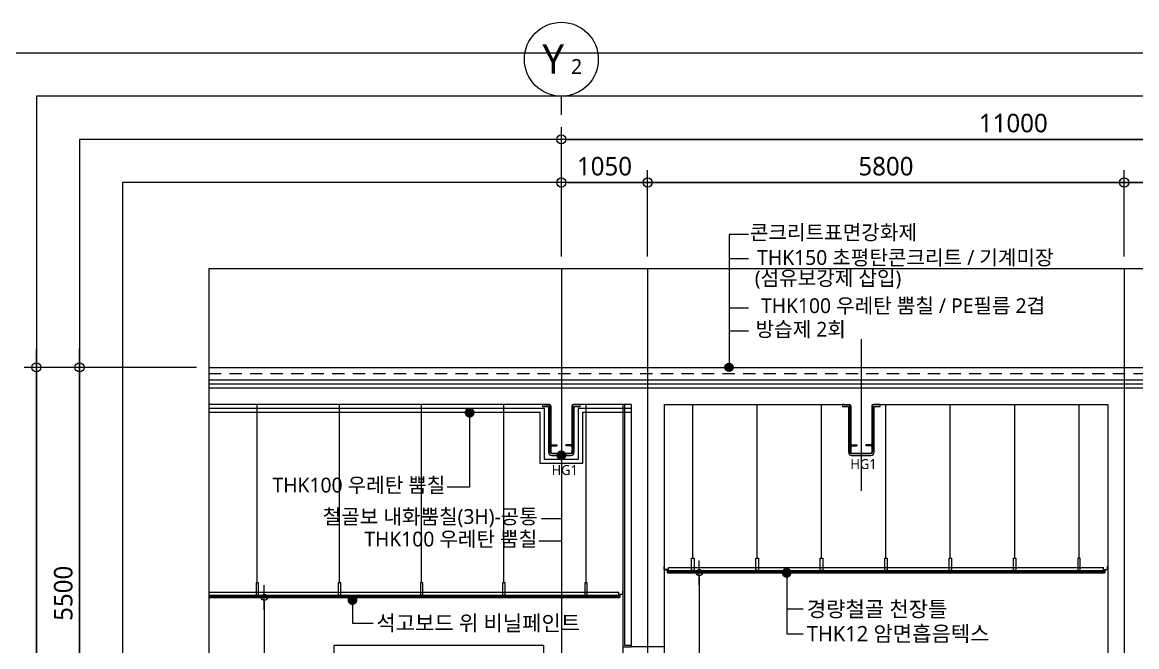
# Model space of a CAD drawing. Header units: millimetres. Extents: x -26983 to 60590, y 825 to 42375.
# Drawn here: x 2379 to 15941, y 14375 to 21975 of the extents above; entities that cross this region are included whole.
import ezdxf
from ezdxf.enums import TextEntityAlignment as Align

# ---------------------------------------------------------------- set-up
doc = ezdxf.new("R2010")
doc.units = ezdxf.units.MM
doc.header["$LTSCALE"] = 100
doc.header["$MEASUREMENT"] = 0
doc.header["$PDSIZE"] = -10
doc.linetypes.add('CEN', pattern=[62, 60, -1, 0, -1])
doc.linetypes.add('HID', pattern=[2.5, 1.5, -1])
doc.layers.get('0').update_dxf_attribs({"linetype": 'CONTINUOUS'})
doc.layers.get('Defpoints').update_dxf_attribs({"color": 171, "linetype": 'CONTINUOUS'})
for name, color, linetype in [('CEN(ST)', 1, 'CEN'), ('CON', 2, 'CONTINUOUS'), ('FIN', 8, 'CONTINUOUS'), ('FIN-2', 9, 'CONTINUOUS'), ('HAN', 9, 'CONTINUOUS'), ('HF', 3, 'CONTINUOUS'), ('INS', 251, 'BATTING'), ('LED', 7, 'CONTINUOUS'), ('NDIM', 7, 'CONTINUOUS'), ('SYM', 7, 'CONTINUOUS'), ('SYM(AXIS)', 7, 'CONTINUOUS'), ('TEXT(AXIS)', 2, 'CONTINUOUS'), ('TEXT(MIN)', 7, 'CONTINUOUS'), ('TEXT(노트)', 7, 'CONTINUOUS'), ('TITLE', 7, 'CONTINUOUS'), ('WAL-석고보드', 7, 'CONTINUOUS'), ('wire-meshes', 1, 'CONTINUOUS')]:
    doc.layers.add(name, color=color, linetype=linetype)
doc.styles.add('CGS', font='cgse', dxfattribs={"bigfont": 'cgs'})
doc.styles.add('나눔바른고딕', font='NanumBarunGothic.ttf')
doc.linetypes.add('BATTING', pattern='A,0.0001,-0.1,[134,ltypeshp.shx,S=0.1,R=0,X=-0.1,Y=0],-0.2,[134,ltypeshp.shx,S=0.1,R=180,X=0.1,Y=0],-0.1', length=0.4001)
doc.dimstyles.new('NDIM 1200', dxfattribs={"dimscale": 75, "dimtxt": 3, "dimasz": 1, "dimexe": 2, "dimexo": 2, "dimgap": 1, "dimtad": 1, "dimdec": 0, "dimdsep": 46, "dimtxsty": 'CGS', "dimblk": 'DOT0', "dimcen": 1, "dimdle": 8, "dimclrd": 256, "dimclre": 256, "dimclrt": 256, "dimadec": 0, "dimazin": 0, "dimtfac": 1, "dimtdec": 0, "dimtix": 1, "dimtmove": 2, "dimatfit": 3, "dimldrblk": 'DOT0', "dimfxl": 1, "dimtolj": 1, "dimtzin": 0, "dimlwd": -1, "dimlwe": -1, "dimarcsym": 0})

# ---------------------------------------------------------------- blocks, each defined once
blk = doc.blocks.new('A$C2F20087E')
at = {"layer": 'SYM(AXIS)'}
blk.add_line((600, 0), (600, 300), dxfattribs=at)
blk.add_circle((600, 900), 600, dxfattribs=at)
blk = doc.blocks.new('DOT0')
blk.add_line((-3, 0), (3, 0))
at = {"color": 6}
blk.add_circle((0, 0), 0.75, dxfattribs=at)
blk = doc.blocks.new('*D220')
at = {"layer": 'Defpoints', "color": 0, "ltscale": 0.4, "transparency": 16777216}
for p in [(15789, 20025), (9989, 18975), (15789, 18975)]:
    blk.add_point(p, dxfattribs=at)
at = {"layer": 'NDIM', "ltscale": 0.4, "transparency": 16777216}
for p, q in [((9989, 19125), (9989, 20175)), ((15789, 19125), (15789, 20175)), ((10064, 20025), (15714, 20025))]:
    blk.add_line(p, q, dxfattribs=at)
at = {"layer": 'NDIM', "ltscale": 0.4, "transparency": 16777216, "xscale": 75, "yscale": 75, "zscale": 75, "rotation": 180}
blk.add_blockref('DOT0', (9989, 20025), dxfattribs=at)
at = {"layer": 'NDIM', "ltscale": 0.4, "transparency": 16777216, "xscale": 75, "yscale": 75, "zscale": 75}
blk.add_blockref('DOT0', (15789, 20025), dxfattribs=at)
at = {"layer": 'NDIM', "ltscale": 0.4, "transparency": 16777216, "insert": (12889, 20222), "char_height": 225, "attachment_point": 5, "style": '나눔바른고딕'}
blk.add_mtext('\\A1;5800', dxfattribs=at)
blk = doc.blocks.new('*D221')
at = {"layer": 'Defpoints', "color": 0, "ltscale": 0.4, "transparency": 16777216}
for p in [(9989, 20025), (8939, 18975), (9989, 18975)]:
    blk.add_point(p, dxfattribs=at)
at = {"layer": 'NDIM', "ltscale": 0.4, "transparency": 16777216}
for p, q in [((8939, 19125), (8939, 20175)), ((9989, 19125), (9989, 20175)), ((9014, 20025), (9914, 20025))]:
    blk.add_line(p, q, dxfattribs=at)
at = {"layer": 'NDIM', "ltscale": 0.4, "transparency": 16777216, "xscale": 75, "yscale": 75, "zscale": 75, "rotation": 180}
blk.add_blockref('DOT0', (8939, 20025), dxfattribs=at)
at = {"layer": 'NDIM', "ltscale": 0.4, "transparency": 16777216, "xscale": 75, "yscale": 75, "zscale": 75}
blk.add_blockref('DOT0', (9989, 20025), dxfattribs=at)
at = {"layer": 'NDIM', "ltscale": 0.4, "transparency": 16777216, "insert": (9464, 20222), "char_height": 225, "attachment_point": 5, "style": '나눔바른고딕'}
blk.add_mtext('\\A1;1050', dxfattribs=at)
blk = doc.blocks.new('*D222')
at = {"layer": 'Defpoints', "color": 0, "ltscale": 0.4, "transparency": 16777216}
for p in [(19039, 20025), (15789, 18975), (19039, 18975)]:
    blk.add_point(p, dxfattribs=at)
at = {"layer": 'NDIM', "ltscale": 0.4, "transparency": 16777216}
for p, q in [((15789, 19125), (15789, 20175)), ((19039, 19125), (19039, 20175)), ((15864, 20025), (18964, 20025))]:
    blk.add_line(p, q, dxfattribs=at)
at = {"layer": 'NDIM', "ltscale": 0.4, "transparency": 16777216, "xscale": 75, "yscale": 75, "zscale": 75, "rotation": 180}
blk.add_blockref('DOT0', (15789, 20025), dxfattribs=at)
at = {"layer": 'NDIM', "ltscale": 0.4, "transparency": 16777216, "xscale": 75, "yscale": 75, "zscale": 75}
blk.add_blockref('DOT0', (19039, 20025), dxfattribs=at)
at = {"layer": 'NDIM', "ltscale": 0.4, "transparency": 16777216, "insert": (17414, 20222), "char_height": 225, "attachment_point": 5, "style": '나눔바른고딕'}
blk.add_mtext('\\A1;3250', dxfattribs=at)
blk = doc.blocks.new('*D223')
at = {"layer": 'Defpoints', "color": 0, "ltscale": 0.4, "transparency": 16777216}
for p in [(19939, 20550), (8939, 18975), (19939, 18975)]:
    blk.add_point(p, dxfattribs=at)
at = {"layer": 'NDIM', "ltscale": 0.4, "transparency": 16777216}
for p, q in [((8939, 19125), (8939, 20700)), ((19939, 19125), (19939, 20700)), ((9014, 20550), (19864, 20550))]:
    blk.add_line(p, q, dxfattribs=at)
at = {"layer": 'NDIM', "ltscale": 0.4, "transparency": 16777216, "xscale": 75, "yscale": 75, "zscale": 75, "rotation": 180}
blk.add_blockref('DOT0', (8939, 20550), dxfattribs=at)
at = {"layer": 'NDIM', "ltscale": 0.4, "transparency": 16777216, "xscale": 75, "yscale": 75, "zscale": 75}
blk.add_blockref('DOT0', (19939, 20550), dxfattribs=at)
at = {"layer": 'NDIM', "ltscale": 0.4, "transparency": 16777216, "insert": (14439, 20747), "char_height": 225, "attachment_point": 5, "style": '나눔바른고딕'}
blk.add_mtext('\\A1;11000', dxfattribs=at)
blk = doc.blocks.new('*D281')
at = {"layer": 'Defpoints', "color": 0, "ltscale": 0.4, "transparency": 16777216}
for p in [(10930, 15275), (10617, 12275), (10930, 12275)]:
    blk.add_point(p, dxfattribs=at)
at = {"layer": 'NDIM', "ltscale": 0.4, "transparency": 16777216}
for p, q in [((10830, 15275), (10517, 15275)), ((10617, 15225), (10617, 12325)), ((10830, 12275), (10517, 12275))]:
    blk.add_line(p, q, dxfattribs=at)
at = {"layer": 'NDIM', "ltscale": 0.4, "transparency": 16777216, "xscale": 50, "yscale": 50, "zscale": 50}
for p, rotation in [((10617, 15275), 90), ((10617, 12275), 270)]:
    blk.add_blockref('DOT0', p, dxfattribs=dict(at, rotation=rotation))
at = {"layer": 'NDIM', "ltscale": 0.4, "transparency": 16777216, "insert": (10485, 13775), "char_height": 150, "attachment_point": 5, "rotation": 90, "style": '나눔바른고딕'}
blk.add_mtext('\\A1;CH:3000', dxfattribs=at)
blk = doc.blocks.new('*D280')
at = {"layer": 'Defpoints', "color": 0, "ltscale": 0.4, "transparency": 16777216}
for p in [(5656, 14975), (5323, 12275), (5656, 12275)]:
    blk.add_point(p, dxfattribs=at)
at = {"layer": 'NDIM', "ltscale": 0.4, "transparency": 16777216}
for p, q in [((5556, 14975), (5223, 14975)), ((5323, 14925), (5323, 12325)), ((5556, 12275), (5223, 12275))]:
    blk.add_line(p, q, dxfattribs=at)
at = {"layer": 'NDIM', "ltscale": 0.4, "transparency": 16777216, "xscale": 50, "yscale": 50, "zscale": 50}
for p, rotation in [((5323, 14975), 90), ((5323, 12275), 270)]:
    blk.add_blockref('DOT0', p, dxfattribs=dict(at, rotation=rotation))
at = {"layer": 'NDIM', "ltscale": 0.4, "transparency": 16777216, "insert": (5192, 13625), "char_height": 150, "attachment_point": 5, "rotation": 90, "style": '나눔바른고딕'}
blk.add_mtext('\\A1;CH:2700', dxfattribs=at)
blk = doc.blocks.new('*D277')
at = {"layer": 'Defpoints', "color": 0, "ltscale": 0.4, "transparency": 16777216}
for p in [(2550, 17775), (4650, 17775), (4650, 5175)]:
    blk.add_point(p, dxfattribs=at)
at = {"layer": 'NDIM', "ltscale": 0.4, "transparency": 16777216}
for p, q in [((4500, 17775), (2400, 17775)), ((2550, 5250), (2550, 17700)), ((4500, 5175), (2400, 5175))]:
    blk.add_line(p, q, dxfattribs=at)
at = {"layer": 'NDIM', "ltscale": 0.4, "transparency": 16777216, "xscale": 75, "yscale": 75, "zscale": 75}
for p, rotation in [((2550, 17775), 90), ((2550, 5175), 270)]:
    blk.add_blockref('DOT0', p, dxfattribs=dict(at, rotation=rotation))
at = {"layer": 'NDIM', "ltscale": 0.4, "transparency": 16777216, "insert": (2353, 11475), "char_height": 225, "attachment_point": 5, "rotation": 90, "style": '나눔바른고딕'}
blk.add_mtext('\\A1;12600', dxfattribs=at)
blk = doc.blocks.new('*D279')
at = {"layer": 'Defpoints', "color": 0, "ltscale": 0.4, "transparency": 16777216}
for p in [(3075, 17775), (4650, 17775), (4650, 12275)]:
    blk.add_point(p, dxfattribs=at)
at = {"layer": 'NDIM', "ltscale": 0.4, "transparency": 16777216}
for p, q in [((4500, 17775), (2925, 17775)), ((3075, 12350), (3075, 17700)), ((4500, 12275), (2925, 12275))]:
    blk.add_line(p, q, dxfattribs=at)
at = {"layer": 'NDIM', "ltscale": 0.4, "transparency": 16777216, "xscale": 75, "yscale": 75, "zscale": 75}
for p, rotation in [((3075, 17775), 90), ((3075, 12275), 270)]:
    blk.add_blockref('DOT0', p, dxfattribs=dict(at, rotation=rotation))
at = {"layer": 'NDIM', "ltscale": 0.4, "transparency": 16777216, "insert": (2878, 15025), "char_height": 225, "attachment_point": 5, "rotation": 90, "style": '나눔바른고딕'}
blk.add_mtext('\\A1;5500', dxfattribs=at)
blk = doc.blocks.new('A$C51E23882')
at = {"layer": 'TITLE'}
blk.add_lwpolyline([(8500, 0), (0, 0), (0, 5200), (8500, 5200)], close=True, dxfattribs=at)
for points in [[(8500, 3200), (0, 3200)], [(3300, 3200), (3300, 0)], [(5300, 3200), (5300, 0)], [(3300, 1600), (8500, 1600)]]:
    blk.add_lwpolyline(points, dxfattribs=at)
at = {"layer": 'TITLE', "style": '나눔바른고딕'}
for s, p in [('F.L', (4352, 2378)), ('S.L', (4352, 778))]:
    blk.add_text(s, height=800, dxfattribs=at).set_placement(p, align=Align.MIDDLE)
blk = doc.blocks.new('*U73')
at = {"layer": 'Defpoints'}
blk.add_point((0, 0), dxfattribs=at)
at = {"layer": 'HF'}
for p, q in [((-209, 0), (-147, 0)), ((-209, 0), (-209, -6)), ((209, 0), (147, 0)), ((209, 0), (209, -6)), ((-209, -6), (-147, -6)), ((-135, -18), (-135, -482)), ((-129, -18), (-129, -482)), ((129, -18), (129, -482)), ((135, -18), (135, -482)), ((209, -6), (147, -6)), ((-135, -518), (-135, -582)), ((-129, -518), (-129, -582)), ((-117, -494), (-55, -494)), ((-117, -500), (-55, -500)), ((-117, -506), (-55, -506)), ((-55, -494), (-55, -500)), ((-55, -500), (-55, -506)), ((117, -494), (55, -494)), ((55, -494), (55, -500)), ((117, -500), (55, -500)), ((55, -500), (55, -506)), ((117, -506), (55, -506)), ((129, -518), (129, -582)), ((135, -518), (135, -582)), ((-117, -594), (117, -594)), ((-117, -600), (117, -600))]:
    blk.add_line(p, q, dxfattribs=at)
for centre, radius, start, end in [((-147, -18), 18, 360, 450), ((147, -18), 18, 90, 180), ((-147, -18), 12, 360, 450), ((147, -18), 12, 90, 180), ((-117, -482), 18, 180, 270), ((-117, -518), 18, 90, 180), ((-117, -482), 12, 180, 270), ((-117, -518), 12, 90, 180), ((117, -482), 12, 270, 360), ((117, -482), 18, 270, 360), ((117, -518), 18, 0, 90), ((117, -518), 12, 0, 90), ((-117, -582), 18, 180, 270), ((-117, -582), 12, 180, 270), ((117, -582), 12, 270, 360), ((117, -582), 18, 270, 360)]:
    blk.add_arc(centre, radius, start, end, dxfattribs=at)

msp = doc.modelspace()

# ---------------------------------------------------------------- hatches: boundary and pattern name
at = {"ltscale": 10000}
h = msp.add_hatch(color=256, dxfattribs=at)
h.dxf.hatch_style = 1
edge = h.paths.add_edge_path()
edge.add_arc((10979.4, 17775), 50, 0, 360)

# ---------------------------------------------------------------- linework, layer by layer
at = {"layer": 'CEN(ST)', "ltscale": 10000}
for p, q in [((8939, 18975), (8939, 825)), ((9989, 18975), (9989, 825)), ((15789, 18975), (15789, 825)), ((12589, 18120), (12589, 16273.4)), ((4650, 17775), (24016.6, 17775))]:
    msp.add_line(p, q, dxfattribs=at)
at = {"layer": 'CON', "ltscale": 10000}
for p, q in [((4650, 17525), (24016.6, 17525)), ((8792, 17325), (4650, 17325)), ((9789, 17325), (9086, 17325)), ((9789, 17325), (9789, 14375)), ((10189, 17325), (10189, 14375)), ((10189, 17325), (12442, 17325)), ((12736, 17325), (15589, 17325)), ((15589, 17325), (15589, 10430)), ((10189, 14375), (9789, 14375))]:
    msp.add_line(p, q, dxfattribs=at)
at = {"layer": 'Defpoints', "ltscale": 10000}
for points in [[(54750, 21600), (1500, 21600), (1500, 825), (54750, 825)], [(54225, 21600), (2025, 21600), (2025, 825), (54225, 825)], [(53700, 21075), (2550, 21075), (2550, 1350), (53700, 1350)], [(53175, 20550), (3075, 20550), (3075, 1875), (53175, 1875)], [(52650, 20025), (3600, 20025), (3600, 2400), (52650, 2400)], [(51600, 18975), (4650, 18975), (4650, 3450), (51600, 3450)]]:
    msp.add_lwpolyline(points, close=True, dxfattribs=at)
at = {"layer": 'FIN', "ltscale": 1000}
for p, q in [((10247, 15275), (15549, 15275)), ((4650, 14975), (9649, 14975))]:
    msp.add_line(p, q, dxfattribs=at)
at = {"layer": 'FIN'}
msp.add_lwpolyline([(4650, 17775), (24016.6, 17775)], dxfattribs=at)
at = {"layer": 'FIN', "ltscale": 10000}
msp.add_lwpolyline([(4650, 17625), (24016.6, 17625)], dxfattribs=at)
at = {"layer": 'FIN', "ltscale": 1000}
msp.add_lwpolyline([(9789, 17225), (9195, 17225), (9195, 16604), (8683, 16604), (8683, 17225), (4650, 17225)], dxfattribs=at)
at = {"layer": 'FIN', "ltscale": 10000}
for points in [[(9148, 17325), (9148, 17319), (9086, 17319, 0.4142136), (9074, 17307), (9074, 16743, -0.4142136), (9056, 16725), (8822, 16725, -0.4142136), (8804, 16743), (8804, 17307, 0.4142136), (8792, 17319), (8730, 17319), (8730, 17325), (8709, 17325), (8709, 17298), (8783, 17298), (8783, 16743, 0.4142136), (8822, 16704), (9056, 16704, 0.4142136), (9095, 16743), (9095, 17298), (9169, 17298), (9169, 17325)], [(12798, 17325), (12798, 17319), (12736, 17319, 0.4142136), (12724, 17307), (12724, 16743, -0.4142136), (12706, 16725), (12472, 16725, -0.4142136), (12454, 16743), (12454, 17307, 0.4142136), (12442, 17319), (12380, 17319), (12380, 17325), (12359, 17325), (12359, 17298), (12433, 17298), (12433, 16743, 0.4142136), (12472, 16704), (12706, 16704, 0.4142136), (12745, 16743), (12745, 17298), (12819, 17298), (12819, 17325)]]:
    msp.add_lwpolyline(points, format="xyb", close=True, dxfattribs=at)
at = {"layer": 'FIN-2'}
for p, q in [((5239, 15151), (5239, 17325)), ((6239, 15151), (6239, 17325)), ((7239, 15151), (7239, 17325)), ((8239, 15151), (8239, 17325)), ((9239, 15151), (9239, 17325)), ((10539, 15451), (10539, 17325)), ((11322.4, 15451), (11322.4, 17325)), ((12105.7, 15451), (12105.7, 17325)), ((12889, 15451), (12889, 17325)), ((13672.4, 15451), (13672.4, 17325)), ((14455.7, 15451), (14455.7, 17325)), ((15239, 15451), (15239, 17325)), ((10241, 15339), (15537, 15339)), ((10241, 15301), (10241, 15339)), ((10241, 15301), (10241, 15339)), ((15537, 15301), (15537, 15339)), ((15537, 15301), (15537, 15339)), ((10229, 15287), (15549, 15287)), ((10241, 15301), (15537, 15301)), ((10247, 15275), (15549, 15275)), ((4650, 15039), (9637, 15039)), ((4650, 15001), (9637, 15001)), ((4650, 14987), (9649, 14987)), ((4650, 14975), (9649, 14975)), ((9637, 15001), (9637, 15039)), ((9637, 15001), (9637, 15039))]:
    msp.add_line(p, q, dxfattribs=at)
for points in [[(10247, 15273), (10247, 15275), (10229, 15275), (10229, 15313), (10191, 15313), (10191, 15353), (10189, 15353), (10189, 15311), (10227, 15311), (10227, 15273), (10247, 15273)], [(15531, 15273), (15531, 15275), (15549, 15275), (15549, 15313), (15587, 15313), (15587, 15353), (15589, 15353), (15589, 15311), (15551, 15311), (15551, 15273), (15531, 15273)], [(9631, 14973), (9631, 14975), (9649, 14975), (9649, 15013), (9687, 15013), (9687, 15053), (9689, 15053), (9689, 15011), (9651, 15011), (9651, 14973), (9631, 14973)]]:
    msp.add_lwpolyline(points, dxfattribs=at)
for points in [[(10524, 15451), (10554, 15451), (10554, 15301), (10524, 15301)], [(11307.4, 15451), (11337.4, 15451), (11337.4, 15301), (11307.4, 15301)], [(12090.7, 15451), (12120.7, 15451), (12120.7, 15301), (12090.7, 15301)], [(12874, 15451), (12904, 15451), (12904, 15301), (12874, 15301)], [(13657.4, 15451), (13687.4, 15451), (13687.4, 15301), (13657.4, 15301)], [(14440.7, 15451), (14470.7, 15451), (14470.7, 15301), (14440.7, 15301)], [(15254, 15451), (15224, 15451), (15224, 15301), (15254, 15301)], [(5254, 15151), (5224, 15151), (5224, 15001), (5254, 15001)], [(6254, 15151), (6224, 15151), (6224, 15001), (6254, 15001)], [(7254, 15151), (7224, 15151), (7224, 15001), (7254, 15001)], [(8254, 15151), (8224, 15151), (8224, 15001), (8254, 15001)], [(9254, 15151), (9224, 15151), (9224, 15001), (9254, 15001)]]:
    msp.add_lwpolyline(points, close=True, dxfattribs=at)
at = {"layer": 'HAN', "ltscale": 10000}
for p, q in [((9689, 14375), (9689, 12275)), ((10189, 14375), (10189, 12275))]:
    msp.add_line(p, q, dxfattribs=at)
at = {"layer": 'INS', "ltscale": 1.2}
for points in [[(4650, 17575), (24016.6, 17575)], [(9789, 17275), (9145, 17275), (9145, 16654), (8733, 16654), (8733, 17275), (4650, 17275)]]:
    msp.add_lwpolyline(points, dxfattribs=at)
at = {"layer": 'LED', "ltscale": 10000}
for p, q in [((11215.4, 19393.5), (10979.4, 19393.5)), ((10979.4, 19393.5), (10979.4, 17775)), ((11215.4, 19095.8), (10979.4, 19095.8)), ((11215.4, 18494.9), (10979.4, 18494.9)), ((11215.4, 18215.5), (10979.4, 18215.5)), ((8696.3, 15935.1), (8939, 15935.1)), ((11881.1, 14833.5), (11681.1, 14833.5))]:
    msp.add_line(p, q, dxfattribs=at)
msp.add_circle((10979.4, 17775), 50, dxfattribs=at)
at = {"layer": 'SYM', "ltscale": 10000}
msp.add_lwpolyline([(4650, 18975), (4650, 10433.2), (4732.5, 10453.4), (4567.5, 10331.9), (4650, 10352.2), (4650, 1875)], dxfattribs=at)
at = {"layer": 'WAL-석고보드', "ltscale": 10000}
for p, q in [((9689, 17325), (9689, 14375)), ((9709, 17325), (9709, 14395)), ((9709, 14395), (9789, 14395)), ((9689, 14375), (9789, 14375))]:
    msp.add_line(p, q, dxfattribs=at)
at = {"layer": 'wire-meshes', "linetype": 'HID'}
msp.add_lwpolyline([(4650, 17700), (24016.6, 17700)], dxfattribs=at)

# ---------------------------------------------------------------- block references
for name, p, xscale, yscale, zscale in [('A$C2F20087E', (8489, 20850), 0.75, 0.75, 0.75), ('A$C51E23882', (6173, 12835), 0.3, 0.3, 0.3)]:
    msp.add_blockref(name, p, dxfattribs=dict(xscale=xscale, yscale=yscale, zscale=zscale))
at = {"layer": 'HF'}
for p in [(8939, 17325), (12589, 17325)]:
    msp.add_blockref('*U73', p, dxfattribs=at)

# ---------------------------------------------------------------- texts
at = {"layer": 'TEXT(AXIS)', "style": '나눔바른고딕'}
for s, height, p in [('Y', 360, (8840.3, 21528)), ('2', 180, (9124.7, 21438))]:
    msp.add_text(s, height=height, dxfattribs=at).set_placement(p, align=Align.MIDDLE)
at = {"layer": 'TEXT(MIN)', "style": '나눔바른고딕'}
for s, p in [('콘크리트표면강화제', (13266.4, 19417.3)), ('THK150 초평탄콘크리트 / 기계미장', (14929.3, 19111.9)), ('(섬유보강제 삽입)', (13076.2, 18861)), ('THK100 우레탄 뿜칠 / PE필름 2겹', (14826.4, 18525.5)), ('방습제 2회', (12401.3, 18239.2)), ('THK100 우레탄 뿜칠', (7527.5, 16342.2)), ('THK100 우레탄 뿜칠', (8644.2, 15685.3))]:
    msp.add_text(s, height=180, dxfattribs=at).set_placement(p, align=Align.MIDDLE_RIGHT)
msp.add_text('철골보 내화뿜칠(3H)-공통', height=180, rotation=360, dxfattribs=at).set_placement((8652.4, 15959.2), align=Align.MIDDLE_RIGHT)
at = {"layer": 'TEXT(노트)', "style": '나눔바른고딕'}
for s, height, p in [('HG1', 120, (8820.5, 16525.1)), ('HG1', 120, (12456.9, 16598.1)), ('경량철골 천장틀', 187.5, (11926.6, 14833.5)), ('석고보드 위 비닐페인트', 187.5, (6688.4, 14662.5)), ('THK12 암면흡음텍스', 187.5, (11926.6, 14533.5))]:
    msp.add_text(s, height=height, dxfattribs=at).set_placement(p, align=Align.MIDDLE_LEFT)

# ---------------------------------------------------------------- dimensions: what is measured, and where the dimension line sits
at = {"layer": 'NDIM', "ltscale": 0.4}
for base, p1, p2, picture, middle in [((19939, 20550), (8939, 18975), (19939, 18975), '*D223', (14439, 20747.2)), ((9989, 20025), (8939, 18975), (9989, 18975), '*D221', (9464, 20222.2)), ((15789, 20025), (9989, 18975), (15789, 18975), '*D220', (12889, 20222.2)), ((19039, 20025), (15789, 18975), (19039, 18975), '*D222', (17414, 20222.3))]:
    dim = msp.add_linear_dim(base=base, p1=p1, p2=p2, dimstyle='NDIM 1200', override={"dimtxsty": '나눔바른고딕'}, dxfattribs=at)
    dim.commit()
    dim.dimension.update_dxf_attribs({"geometry": picture, "text_midpoint": middle})
for base, p1, picture, middle in [((2550, 17775), (4650, 5175), '*D277', (2352.7, 11475)), ((3075, 17775), (4650, 12275), '*D279', (2877.8, 15025))]:
    dim = msp.add_linear_dim(base=base, p1=p1, p2=(4650, 17775), angle=90, dimstyle='NDIM 1200', override={"dimtxsty": '나눔바른고딕'}, dxfattribs=at)
    dim.commit()
    dim.dimension.update_dxf_attribs({"geometry": picture, "text_midpoint": middle})
for base, p1, p2, picture, middle in [((10617, 12275), (10929.7, 15275), (10929.7, 12275), '*D281', (10485.5, 13775)), ((5323.4, 12275), (5655.9, 14975), (5655.9, 12275), '*D280', (5192, 13625))]:
    dim = msp.add_linear_dim(base=base, p1=p1, p2=p2, angle=270, text='CH:<>', dimstyle='NDIM 1200', override={"dimscale": 50, "dimtxsty": '나눔바른고딕'}, dxfattribs=at)
    dim.commit()
    dim.dimension.update_dxf_attribs({"geometry": picture, "text_midpoint": middle})

# ---------------------------------------------------------------- leaders
at = {"layer": 'LED', "ltscale": 10000}
for points in [[(11681.1, 15275), (11681.1, 14533.5), (11881.1, 14533.5)], [(6396.9, 14943.4), (6397.1, 14662.5), (6647.1, 14662.5)]]:
    msp.add_leader(points, dimstyle='NDIM 1200', override={"dimscale": 120, "dimasz": 1, "dimgap": 1, "dimtad": 0, "dimldrblk": 'Dot'}, dxfattribs=at)
at = {"layer": 'NDIM', "ltscale": 10000}
for points in [[(7822.4, 17223.7), (7822.4, 16317.5), (7548.7, 16317.5)], [(8939, 16704), (8939, 15660.6), (8665.4, 15660.6)]]:
    msp.add_leader(points, dimstyle='NDIM 1200', override={"dimscale": 120, "dimasz": 1, "dimgap": 1, "dimtad": 0, "dimldrblk": 'Dot'}, dxfattribs=at)

doc.saveas('drawing.dxf')
